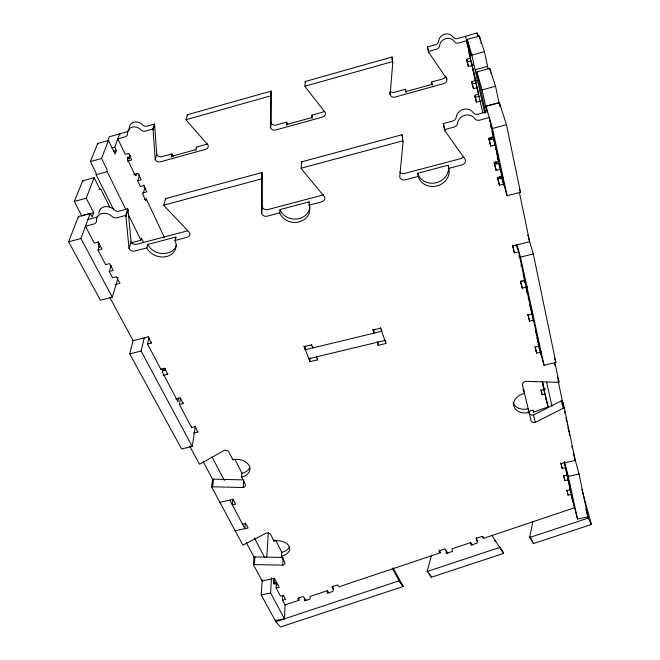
<?xml version="1.0" encoding="UTF-8"?>
<svg xmlns="http://www.w3.org/2000/svg" width="660" height="660" viewBox="0 0 660 660"><rect width="100%" height="100%" fill="white"/><g stroke="black" fill="none" stroke-linecap="round" stroke-linejoin="round"><path stroke-width="0.99" d="M304.45 598.364L304.392 600.955L310.084 599.049L310.134 596.458L327.286 590.7L327.277 593.29L333.044 591.36L333.028 585.898M446.374 77.088L446.803 78.944A3.96 3.679 -27.2 0 1 443.866 83.581L394.861 97.111A3.894 3.671 -14.9 0 1 390.134 94.619L392.774 62.65L392.057 57.007L305.2 81.502L304.986 86.212A3.927 3.721 12.8 0 0 305.481 87.194L325.264 112.555A3.845 3.597 6.1 0 1 322.724 117.018L275.451 130.061A3.845 3.514 14.5 0 1 270.592 127.677L270.757 96.962L271.285 92.177A3.902 3.622 20.6 0 0 271.078 91.129L187.3 114.766L186.021 119.691A3.96 3.498 25.2 0 0 186.59 120.631L207.999 144.986A3.861 3.399 20.8 0 1 205.837 149.275L160.198 161.873A3.869 3.316 23 0 1 155.24 159.58L153.087 130.045A3.968 3.415 26.4 0 0 152.806 129.038L154.374 124.055L146.941 126.151A3.952 3.407 27.4 0 1 142.601 124.839A7.887 6.748 27.2 0 0 133.914 122.207A7.887 6.748 27.2 0 0 129.344 128.584A3.96 3.366 27.7 0 1 129.352 129.096M270.592 127.677L271.111 122.719L271.285 92.177M303.979 346.294L310.002 361.663L317.51 359.865L317.534 358.495M316.338 356.441L317.51 359.865M312.782 347.02L312.766 347.927L311.57 344.462M310.002 361.663L310.084 358.017M282.752 595.279L282.529 600.088L285.07 604.898L299.021 600.22L299.104 597.333M309.086 205.169L309.185 201.886L279.98 209.591L279.724 212.899A15.469 13.513 5.9 0 0 299.178 221.884A15.469 13.513 5.9 0 0 309.086 205.169L321.75 201.836A4.438 3.919 2.8 0 0 324.679 196.96L301.752 169.273A4.546 4.092 6.1 0 1 301.174 168.201L301.463 161.89L402.097 134.706L403.021 142.032L399.729 177.16A4.496 4.018 -10 0 0 405.174 179.867L418.209 176.435A15.823 14.058 -14.3 0 0 437.085 185.864A15.823 14.058 -14.3 0 0 448.816 168.374L462.016 164.901A4.579 4.051 -18.6 0 0 465.481 159.802L444.947 130.754A4.678 4.232 -20.5 0 1 444.46 129.632L443.223 123.593L452.636 121.052A4.653 4.232 -22.4 0 0 456.192 117.175A9.322 8.431 -24 0 1 463.369 109.354A9.322 8.431 -24 0 1 473.137 112.588A4.694 4.24 -26.3 0 0 478.013 114.196L487.526 111.631M312.089 118.462A13.357 12.358 10.6 0 0 311.834 117.579L311.908 115.137L322.781 112.126A3.811 3.572 6.5 0 0 324.324 111.284M305.299 345.923L305.184 349.759L381.76 331.262L381.628 329.365M262.218 579.793L261.22 594.932L275.269 620.697L284.46 618.841L285.07 604.469M283.033 557.452L254.925 556.908A3.3 2.17 2.3 0 0 253.993 557.007L253.407 564.696A3.325 2.178 2.2 0 1 254.356 564.597L282.678 565.133A3.325 2.186 1.2 0 0 284.765 562.394L281.581 556.099L281.762 552.247L275.649 540.103M282.678 565.133L282.991 558.409M393.079 567.864L402.872 585.857A3.333 2.442 -38.6 0 1 403.054 586.575L280.475 627L275.822 621.703L275.921 619.856M282.529 600.088L285.574 599.462L283.528 595.567L280.475 596.194L276.144 587.977L276.342 584.116A2.467 0.668 79.9 0 1 275.962 583.077M276.144 587.977L279.221 587.342L277.134 583.349L274.04 583.985L273.545 583.044L273.809 578.234M274.04 583.985L274.255 580.14M284.46 618.841L270.625 592.993L271.491 577.863M281.581 556.099A11.797 7.854 1.4 0 0 288.973 546.224A11.797 7.854 1.4 0 0 273.999 541.109L274.048 540.144M266.797 557.065L268.331 532.62M254.356 564.597L254.925 556.908M286.828 125.441A13.357 12.358 10.6 0 1 286.489 124.583L286.679 122.117L275.921 125.095A3.811 3.498 15 0 1 271.111 122.719M392.015 60.118L392.188 58.096A3.935 3.787 -20.5 0 0 392.057 57.007M245.388 522.926L244.876 528.668L229.837 500.132M241.956 479.861L213.592 479.177A3.564 2.491 5.1 0 0 212.586 479.284L211.612 486.898A3.589 2.5 5 0 1 212.627 486.791L243.127 487.509L243.845 479.911M243.127 487.509A3.58 2.516 3.7 0 0 245.273 484.358L241.593 477.089L241.964 473.278L234.886 459.244M232.889 499.076L232.295 504.801L235.595 504.075L233.153 499.397L219.904 502.334M279.724 212.899L267.217 216.191A4.43 3.836 9.1 0 1 261.608 213.609L262.292 207.017L262.284 173.687A4.496 3.977 12.5 0 0 262.036 172.532L165.528 198.602L163.82 205.169A4.562 3.828 18.5 0 0 164.488 206.192L189.585 232.609A4.438 3.696 15.2 0 1 187.151 237.27L174.999 240.471A15.494 12.697 16.3 0 1 166.782 256.459A15.494 12.697 16.3 0 1 146.809 247.888L134.805 251.047A4.447 3.597 17.7 0 1 129.038 248.589L125.961 216.554A4.562 3.729 20.4 0 0 125.606 215.457L127.694 208.824L119.163 211.126A4.546 3.721 21.3 0 1 114.13 209.715A9.067 7.367 21.3 0 0 104.338 206.803A9.067 7.367 21.3 0 0 98.884 213.279M241.593 477.089A12.73 9.059 4.2 0 0 249.166 465.721A12.73 9.059 4.2 0 0 232.823 459.756L232.898 459.038M261.608 213.609L261.583 180.081A4.546 4.01 12.1 0 0 261.327 178.926L262.036 172.532M270.757 96.962A3.935 3.646 19.9 0 0 270.542 95.906L271.078 91.129M261.583 180.081L262.284 173.687M212.627 486.791L213.592 479.177M193.471 433.026L197.843 432.003L197.917 431.533M133.006 340.873L129.707 353.859L181.582 448.948L192.217 446.49L195.228 427.177M197.843 432.003L195.137 426.228M195.063 426.707L191.557 427.523L191.705 426.583M191.557 427.523L179.404 404.473L182.977 403.623L183.142 402.691M182.977 403.623L180.147 397.6M179.404 404.473L180.485 398.425M178.662 397.733L177.944 401.709L162.442 372.314L163.259 368.387M581.79 489.431L591.409 524.452L533.362 543.601L529.864 537.438A3.457 2.632 -27.6 0 1 529.84 536.646L532.793 521.796M163.292 375.383L167.632 374.327L167.813 373.403M167.632 374.327L164.67 368.033M162.022 371.027L164.983 370.31L165.313 368.684M164.571 368.495L160.908 369.394L161.098 368.47M160.908 369.394L147.518 344L151.255 343.068L151.462 342.161M174.999 240.471L175.774 237.072L147.725 244.472L146.809 247.888M196.16 150.48A13.431 11.665 21.8 0 0 195.838 149.638L196.424 147.097L206.918 144.194A3.828 3.374 21.3 0 0 207.529 143.954M147.518 344L148.896 338.11M151.255 343.068L148.145 336.476M192.217 446.49L141.124 351.037L144.235 338.068M164.299 237.27L146.322 198.974L144.474 199.477M148.038 336.93L133.056 340.667L133.171 340.213M171.773 157.22A13.431 11.665 21.8 0 1 171.369 156.395L172.054 153.838L161.675 156.709A3.836 3.292 23.4 0 1 156.758 154.432L154.654 125.062A3.935 3.399 26.9 0 0 154.374 124.055M491.906 535.516L503.341 552.709A3.399 2.591 -30.8 0 1 503.613 553.41L431.244 577.277L427.259 571.477A3.366 2.491 -36.1 0 1 427.317 570.677L431.376 555.827M131.29 242.74L140.943 240.19L141.504 238.186L143.616 242.476M146.322 198.974L145.794 200.78L142.849 194.568L144.837 187.894M129.038 248.589L131.043 241.783L128.04 209.921A4.513 3.704 20.8 0 0 127.694 208.824M155.24 159.58L156.758 154.432M81.807 216.092L74.349 201.448L82.632 180.865L94.141 177.688L86.229 198.198L93.679 212.636L92.095 216.959L90.23 213.361L78.358 216.579L68.59 241.816L100.452 300.234L112.299 297.182L117.67 279.155M125.961 216.554L128.04 209.921M153.087 130.045L154.654 125.062M115.129 284.666L119.996 283.404L116.474 276.68L112.563 277.695L109.279 271.474L111.177 265.411M142.527 193L146.792 191.845L143.839 185.575L140.415 186.516L137.676 180.725L139.532 175.403M109.279 271.474L113.206 270.451L109.618 263.587L105.633 264.635L97.985 250.132L99.148 246.708M120.169 134.805L119.707 133.832L114.757 147.196L116.374 150.571L115.087 154.094L108.52 140.44L97.688 143.484L90.403 161.584L95.609 172.004A2.062 0.701 71.3 0 1 96.112 174.677L113.636 209.665M112.299 297.182L80.908 238.524L90.23 213.361M107.654 140.902L109.255 136.777L127.083 131.752A3.96 3.366 27.7 0 0 129.088 130.102M125.746 209.294L107.2 171.608A2.071 0.685 71.5 0 0 106.697 168.935L101.557 158.474L108.52 140.44M529.237 413.168A3.729 2.722 -12 0 0 533.494 415L561.239 400.876A3.77 2.747 -13.6 0 1 562.27 400.521L564.325 407.855L575.306 460.474L561.091 463.543L562.18 468.452L565.711 467.692L567.303 474.986L563.797 475.744L564.861 480.546L568.359 479.795L570.512 489.687L567.047 490.43L568.087 495.107L571.535 494.381L574.472 507.796L483.384 538.362L482.146 536.341L475.901 538.444L477.609 541.2M522.398 384.524L530.986 420.544A3.762 2.731 -11.8 0 0 535.277 422.375L563.285 408.202A3.803 2.755 -13.5 0 1 564.325 407.855M527.909 411.79L532.711 410.041L533.75 412.096L548.081 406.873L543.485 388.129M472.279 545.143L470.679 542.586L452.149 548.807L452.471 551.372L446.317 553.435L446.011 550.869M439.816 550.011L440.137 552.865L339.042 586.789L337.59 584.941L331.807 586.88L333.63 589.182M275.822 621.703L398.937 580.866L403.054 586.575M427.259 571.477L499.966 547.355L503.613 553.41M529.864 537.438L588.208 518.083L591.409 524.452M446.803 78.944L428.802 52.519A4.034 3.811 -32.8 0 1 428.373 51.496L427.449 47.025L435.542 44.74A4.026 3.811 -35.8 0 0 438.578 41.233A8.077 7.582 -36.7 0 1 444.675 34.18A8.077 7.582 -36.7 0 1 453.131 37.125A4.075 3.803 -39.1 0 0 457.347 38.585L477.163 33L478.302 36.564M472.51 54.326L470.662 54.846L467.255 39.435L479.358 36.028L484.39 51.645L488.136 68.879M152.806 129.038L145.307 131.142A3.985 3.424 26.9 0 1 140.926 129.83A7.953 6.79 26.7 0 0 132.157 127.182A7.953 6.79 26.7 0 0 127.561 133.592A3.993 3.391 27.3 0 1 125.276 136.785L117.843 138.872L125.186 154.374L128.675 153.4L131.761 159.951L127.413 161.155M186.021 119.691L270.542 95.906M304.986 86.212L392.642 61.553A3.977 3.811 -19.4 0 1 392.774 62.65M428.373 51.496L436.54 49.195A4.067 3.836 -34.6 0 0 439.601 45.672A8.151 7.639 -35.6 0 1 445.764 38.569A8.151 7.639 -35.6 0 1 454.303 41.531A4.109 3.836 -38.1 0 0 458.56 43.007L466.802 40.681L470.662 58.105L466.793 59.185L468.443 66.52L473.261 65.183M111.837 148.013L114.757 147.196M113.462 151.387L116.374 150.571M468.88 53.724L469.359 53.592M90.403 161.584L101.557 158.474M484.77 113.338L471.867 55.143L484.39 51.645M130.441 155.644L129.129 158.334L127.256 158.854M468.443 66.52L467.164 61.957L471.017 60.885L475.984 82.294L471.289 61.355L471.636 63.162M96.112 174.677L107.2 171.608M475.159 69.77L487.591 66.33M406.436 91.839A13.579 12.738 -22 0 1 405.413 89.265L394.267 92.342A3.853 3.646 -15.5 0 1 390.448 91.369M431.92 84.802A13.579 12.738 -22 0 0 431.558 82.022L442.827 78.903A3.927 3.655 -28 0 0 445.706 76.057M171.369 156.395L195.838 149.638M286.489 124.583L311.834 117.579M406.032 92.507A13.637 12.779 -21.6 0 1 405.76 91.624L432.028 84.365L431.558 82.022M485.71 112.736L476.8 71.932L489.769 68.351L495.528 86.246L499.15 103.282M474.111 75.941L475.01 78.194M133.798 174.603L138.105 173.415L141.108 179.784L137.676 180.725M476.603 80.272L471.826 81.584L473.426 88.721L477.23 87.673L475.885 82.978L472.123 84.018L473.426 88.721M98.86 189.626L100.757 189.106L109.84 207.174M74.349 201.448L86.229 198.198M502.4 180.304L501.369 175.593L507.086 195.706L520.484 192.266L506.451 124.715L499.356 102.498L485.917 106.136L486.816 110.245L485.702 106.417L482.089 89.925L495.528 86.246M477.23 87.673L478.673 94.157L474.886 95.197L476.454 102.193L481.165 100.914M144.119 187.679L144.961 187.448L143.822 185.023M476.454 102.193L475.134 97.416L479.803 96.145M81.906 215.82L93.679 212.636M485.702 106.417L499.001 102.811M87.928 219.565L96.385 217.28A4.554 3.679 21.9 0 0 97.96 216.43M125.606 215.457L116.985 217.775A4.595 3.745 20.9 0 1 111.903 216.356A9.157 7.409 20.9 0 0 101.706 213.502A9.157 7.409 20.9 0 0 96.541 220.498A4.603 3.696 21.6 0 1 93.984 223.971L85.445 226.264L94.297 243.053L98.299 241.989L102.011 249.067L97.985 250.132M163.82 205.169L261.327 178.926M301.174 168.201L402.88 140.819A4.603 4.207 -11.1 0 1 403.021 142.032M444.46 129.632L453.981 127.067A4.702 4.265 -21.8 0 0 457.578 123.156A9.421 8.489 -23.3 0 1 464.838 115.285A9.421 8.489 -23.3 0 1 474.721 118.536A4.744 4.273 -25.6 0 0 479.638 120.161L489.258 117.571L493.457 136.801L488.953 138.006L490.743 146.083L495.272 144.886L493.127 136.933L493.903 140.811M68.59 241.816L80.908 238.524M507.086 195.706L492.442 128.461L506.451 124.715M98.373 243.821L99.355 243.565M494.571 138.476L489.027 139.953L488.689 138.451M187.77 230.744L136.744 244.233A4.405 3.572 18.1 0 1 131.043 241.783M163.738 237.204L164.356 237.039M418.209 176.435L417.739 173.25L448.181 165.223L448.816 168.374M497.062 155.24L498.16 154.951M495.272 144.886L498.886 161.461L494.414 162.632L496.138 170.445L500.552 169.29L498.762 163.012L494.67 164.084M500.552 169.29L502.103 176.393L497.714 177.532L499.406 185.188L504.867 183.769M117.224 277.67L118.181 277.423M503.052 177.408L497.648 178.81L497.327 177.392M513.026 247.789L512.572 246.114L516.706 245.083L518.57 251.823L514.404 252.862L512.861 245.916L529.658 241.725L519.428 192.67M129.707 353.859L141.124 351.037M517.11 245.058L520.468 257.12L533.305 253.943L555.868 362.497L544.013 365.236L539.03 346.789M521.128 281.077L522.134 280.838M523.644 280.467L525.154 280.096M520.649 281.152L520.773 281.589L524.857 280.591L518.57 251.823M521.763 286.432L522.225 288.173L527.818 286.811M303.963 346.748L311.561 344.916M373.816 329.546L374.022 333.127L372.958 330.049L380.713 328.168L380.688 327.723M308.806 358.71L384.871 340.445M531.712 306.595L530.227 306.95L530.863 309.276M377.157 341.839L378.229 345.312L385.902 343.472L385.869 343.018M175.799 399.085L180.064 398.062M528.041 314.482L528.157 314.919L532.892 313.789M528.363 316.759L529.543 321.181L533.511 320.232L539.187 346.211L535.293 347.119L535.169 346.673M537.916 342.647L538.634 342.482M538.552 345.007L539.509 344.784M538.882 347.061L539.203 348.529L539.913 348.356M540.557 350.724L539.839 350.889L539.558 349.858M536.25 351.722L536.613 353.075L541.456 351.945M545.77 389.161L541.15 390.209L542.173 394.754L545.234 394.061M242.525 524.205L245.776 523.495L248.119 527.967L235.183 530.772M566.387 472.312L567.254 472.123M568.672 475.761L567.369 476.041L568.359 479.795M564.349 461.67L568.219 476.355L579.051 474.037L587.953 516.871L577.516 519.04L571.337 495.437M568.549 482.188L569.407 481.998M570.826 485.644L569.53 485.925L570.512 489.687M569.357 486.907L571.535 494.381M273.545 583.044L276.639 582.4L274.527 578.374L262.144 580.948L253.407 564.696M261.22 594.932L270.625 592.993M299.021 600.22L297.512 598.414L303.179 596.508L306.545 600.575M327.286 590.7L329.159 593.043M392.609 568.829L398.764 580.156L402.872 585.857M494.769 540.449L495.536 541.546M499.414 547.082L500.973 549.318M501.765 550.448L503.341 552.709M497.995 159.175L498.275 160.1M427.317 570.677L428.06 571.774M429.561 573.952L430.056 574.678M430.798 575.759L431.293 576.485A3.349 2.5 -36.2 0 0 431.244 577.277M440.137 552.865L438.834 550.902L444.964 548.848L447.859 553.27M529.84 536.646L530.937 538.577M531.16 538.964L531.597 539.74M531.812 540.119L532.249 540.886M109.783 297.355L133.056 340.667M189.692 446.102L199.402 464.161A3.679 2.615 6.2 0 0 200.318 463.84L224.227 450.401A3.696 2.656 5 0 1 228.979 452.166L232.823 459.756M211.612 486.898L242.839 545.028A3.399 2.269 3 0 0 243.705 544.747L266.326 533.049A3.415 2.302 2 0 1 270.674 534.559L273.999 541.109M203.346 461.942L212.999 480.051M246.337 542.635L254.397 557.774M78.358 216.579L78.829 217.47M164.225 368.858L164.983 370.31M99.19 246.691L99.66 247.591M276.35 584.116L276.903 585.181M212.033 456.91L224.392 480.529M254.405 537.933L264.668 557.568M82.632 180.865L82.978 181.533M94.141 177.688L99.503 188.347A2.12 0.726 71.6 0 0 100.757 189.106M131.695 242.55L132.28 243.721M128.675 215.251L140.943 240.19M97.688 143.484L98.002 144.127M128.287 160.916L134.656 174.364M129.558 159.151L129.162 158.326A2.896 0.916 72.1 0 0 127.561 157.195A2.896 0.916 72.1 0 0 128.271 160.957M129.401 154.407L130.193 156.09M138.823 174.413L139.656 176.187M380.713 328.168L385.902 343.472M499.306 103.76L499.612 104.709M499.991 105.905L500.214 106.623L499.95 105.336M519.692 189.692L520.484 192.266M527.67 235.042L527.917 235.876M528.289 237.121L528.784 238.788M528.94 239.299L533.305 253.943M467.255 39.435L471.867 55.143M476.8 71.932L482.089 89.925M485.917 106.136L492.442 128.461M470.662 54.846L465.514 36.283L465.721 37.001M469.623 54.491L470.662 58.105M491.956 131.596L493.457 136.801M494.381 141.801L498.886 161.461M554.631 358.165L555.868 362.497M477.592 90.371L478.673 94.157M500.56 170.973L502.103 176.393M503.242 183.909L503.58 185.097M557.428 376.736L558.97 382.173A3.902 2.904 -14.2 0 1 557.857 382.305L525.599 381.307A3.869 2.896 -12.4 0 0 522.497 384.995M496.155 162.591L496.518 163.886M489.027 138.476L489.53 140.275M495.544 161.675L496.089 163.622M499.719 176.525L500.197 178.233M489.266 140.827L490.743 146.083M561.239 400.876L563.285 408.202M494.645 165.058L496.138 170.445M497.896 179.718L499.406 185.188M573.243 453.024L579.051 474.037M523.083 274.147L523.438 275.426M523.669 276.284L524.857 280.591M524.403 280.286L525.03 282.571L524.312 279.287L532.834 317.105L531.547 312.411M528.223 298.345L528.643 299.879M585.808 509.008L588.208 518.083M529.601 304.639L530.021 306.182M533.511 320.232L531.597 313.195L531.96 314.845M512.639 245.075L512.861 245.916M513.142 248.209L513.711 250.313M513.827 250.734L514.404 252.862M537.611 340.395L538.09 342.177M538.213 342.623L539.187 346.211M538.288 344.025L538.659 345.403M520.484 281.696L520.946 283.412M521.062 283.841L521.647 286.003M527.777 314.572L528.132 315.884M566.445 472.205L566.272 471.595L566.371 472.23M534.946 346.797L536.135 351.268M564.234 462.091L565.711 467.692M565.339 467.503L567.303 474.986M542.924 384.532L543.444 386.512L542.355 381.604M546.249 399.498L548.295 407.319M560.728 462.85L562.18 468.452M563.648 475.86L564.861 480.546M540.886 389.771L542.173 394.754M566.874 490.413L568.087 495.107M569.258 485.183L569.663 486.643L567.352 475.959M566.602 472.808L567.328 475.868M497.722 158.087L497.327 156.428M568.994 484.11L568.59 482.402M533.33 410.371L533.75 412.096M533.494 415L535.277 422.375M543.502 386.768L544.343 390.06L542.586 382.115M466.554 59.227L466.859 60.596M466.958 61.05L467.164 61.957M471.529 81.37L472.024 83.572M474.845 96.112L475.134 97.416M466.381 40.186L468.097 47.916M468.311 48.881L468.74 50.795M468.88 51.447L474.598 77.187M474.804 78.111L477.32 89.43M477.46 90.049L477.865 91.864M478.269 93.679L482.674 112.208M542.198 381.447L546.513 400.867M490.207 137.948L490.611 139.804M520.773 281.589L522.225 288.173M528.157 314.919L529.543 321.181M535.293 347.119L536.613 353.075M493.969 162.228L494.398 164.158M512.482 245.685L512.572 246.114M489.365 120.046L489.629 121.242M490.669 126.002L490.924 127.19M494.126 141.834L494.348 142.857M495.478 147.997L495.701 149.028M496.609 153.161L496.832 154.201M498.762 163.012L499.727 167.434M499.917 168.316L500.305 170.074M516.706 245.083L517.498 248.729M519.082 255.964L519.478 257.763M521.037 264.899L521.425 266.673M525.822 286.778L527.34 293.733M532.315 316.486L532.678 318.128M533.033 319.762L533.387 321.395M535.507 331.097L535.862 332.698M536.209 334.298L536.555 335.89M536.91 337.483L537.256 339.067M540.342 353.207L540.598 354.362M546.686 382.198L551.95 406.263M564.242 462.511L564.539 463.873M564.745 464.788L565.042 466.15M566.651 473.517L567.765 478.607M567.905 479.242L568.458 481.767M569.572 486.865L569.704 487.484M569.976 488.73L570.38 490.594M570.52 491.213L570.925 493.061M571.197 494.29L571.593 496.138M571.873 497.409L572.311 499.389M502.606 181.244L502.92 182.647M538.238 344.124L538.56 345.592M491.139 137.387L491.568 139.326M496.592 162.179L497.005 164.051M520.468 257.12L544.013 365.236M568.219 476.355L577.516 519.04M531.036 310.06L531.382 311.627M497.945 158.342L498.284 160.091M477.163 33L477.997 36.91M479.358 36.028L479.985 38.948M480.142 39.682L480.298 40.408M480.76 42.595L480.917 43.312M489.769 68.351L490.413 71.412M490.735 72.938L490.891 73.697M554.829 362.348L558.97 382.173M554.697 364.295L554.928 365.425M558.112 380.647L562.98 403.945M564.581 411.568L564.927 413.251M565.892 417.871L566.734 421.897M567.188 424.066L567.534 425.708M567.88 427.358L568.219 428.992M568.565 430.625L568.904 432.251M569.242 433.876L569.58 435.493M571.783 446.044L572.203 448.058M499.356 102.498L499.785 104.56M428.802 52.519L427.878 48.031A4.001 3.787 -34 0 1 427.449 47.025M444.947 130.754L443.702 124.715A4.628 4.207 -21.1 0 1 443.223 123.593M483.079 536.456L483.384 538.362M476.462 537.653L477.287 543.064L471.05 545.152L470.679 542.586M405.413 89.265L405.76 91.624M389.804 91.773L390.134 94.619M385.704 340.766L385.77 341.665M378.007 341.707L378.229 345.312M372.933 329.596L372.958 330.049M499.702 546.653A3.415 2.591 -30.8 0 1 499.966 547.355M398.764 580.156A3.349 2.434 -38.5 0 1 398.937 580.866M533.362 543.601A3.44 2.64 -27.5 0 1 533.33 542.858M305.547 82.252A3.894 3.696 13.6 0 1 305.2 81.502M287.884 124.6A13.299 12.325 10.8 0 1 286.679 122.117M311.908 115.137A13.299 12.325 10.8 0 1 312.353 116.902M187.778 115.591A3.927 3.481 25.7 0 1 187.3 114.766M173.44 156.222A13.373 11.632 22 0 1 172.054 153.838M196.424 147.097A13.373 11.632 22 0 1 196.738 147.939M136.158 173.794A2.854 0.85 71.8 0 1 135.976 175.758A2.854 0.85 71.8 0 1 134.673 174.322M432.028 84.365A13.637 12.779 -21.6 0 1 432.217 85.28M463.658 156.304A4.529 4.026 -19.1 0 1 460.622 158.639L404.382 173.506A4.455 3.993 -10.2 0 1 399.696 172.144M402.097 134.706A4.554 4.183 -11.4 0 1 402.229 135.911M301.95 162.83A4.496 4.067 6.4 0 1 301.463 161.89M323.598 194.395A4.397 3.902 2.9 0 1 321.824 195.319L267.853 209.583A4.381 3.811 9.4 0 1 262.292 207.017M165.99 199.386A4.513 3.811 18.9 0 1 165.528 198.602M176.624 244.505A15.419 12.655 16.4 0 1 163.309 253.564A15.419 12.655 16.4 0 1 147.725 244.472M175.774 237.072A15.419 12.655 16.4 0 1 176.162 237.988M448.181 165.223A15.741 14.017 -14.5 0 1 436.524 182.655A15.741 14.017 -14.5 0 1 417.739 173.25M309.887 206.761A15.394 13.472 6 0 1 296.596 219.037A15.394 13.472 6 0 1 279.98 209.591M309.185 201.886A15.394 13.472 6 0 1 309.49 202.843M249.793 467.528A12.68 9.042 4.2 0 1 241.964 473.278M289.451 546.678A11.748 7.854 1.4 0 1 281.762 552.247M513.101 402.625A13.283 9.826 -12 0 0 528.198 408.837L529.072 412.525A13.34 9.834 -11.9 0 1 513.802 405.892A13.34 9.834 -11.9 0 1 524.502 393.385L523.628 389.722A13.283 9.826 -12 0 0 522.687 389.961M99.173 246.741A3.259 1.213 72.9 0 1 98.703 241.923"/></g></svg>
